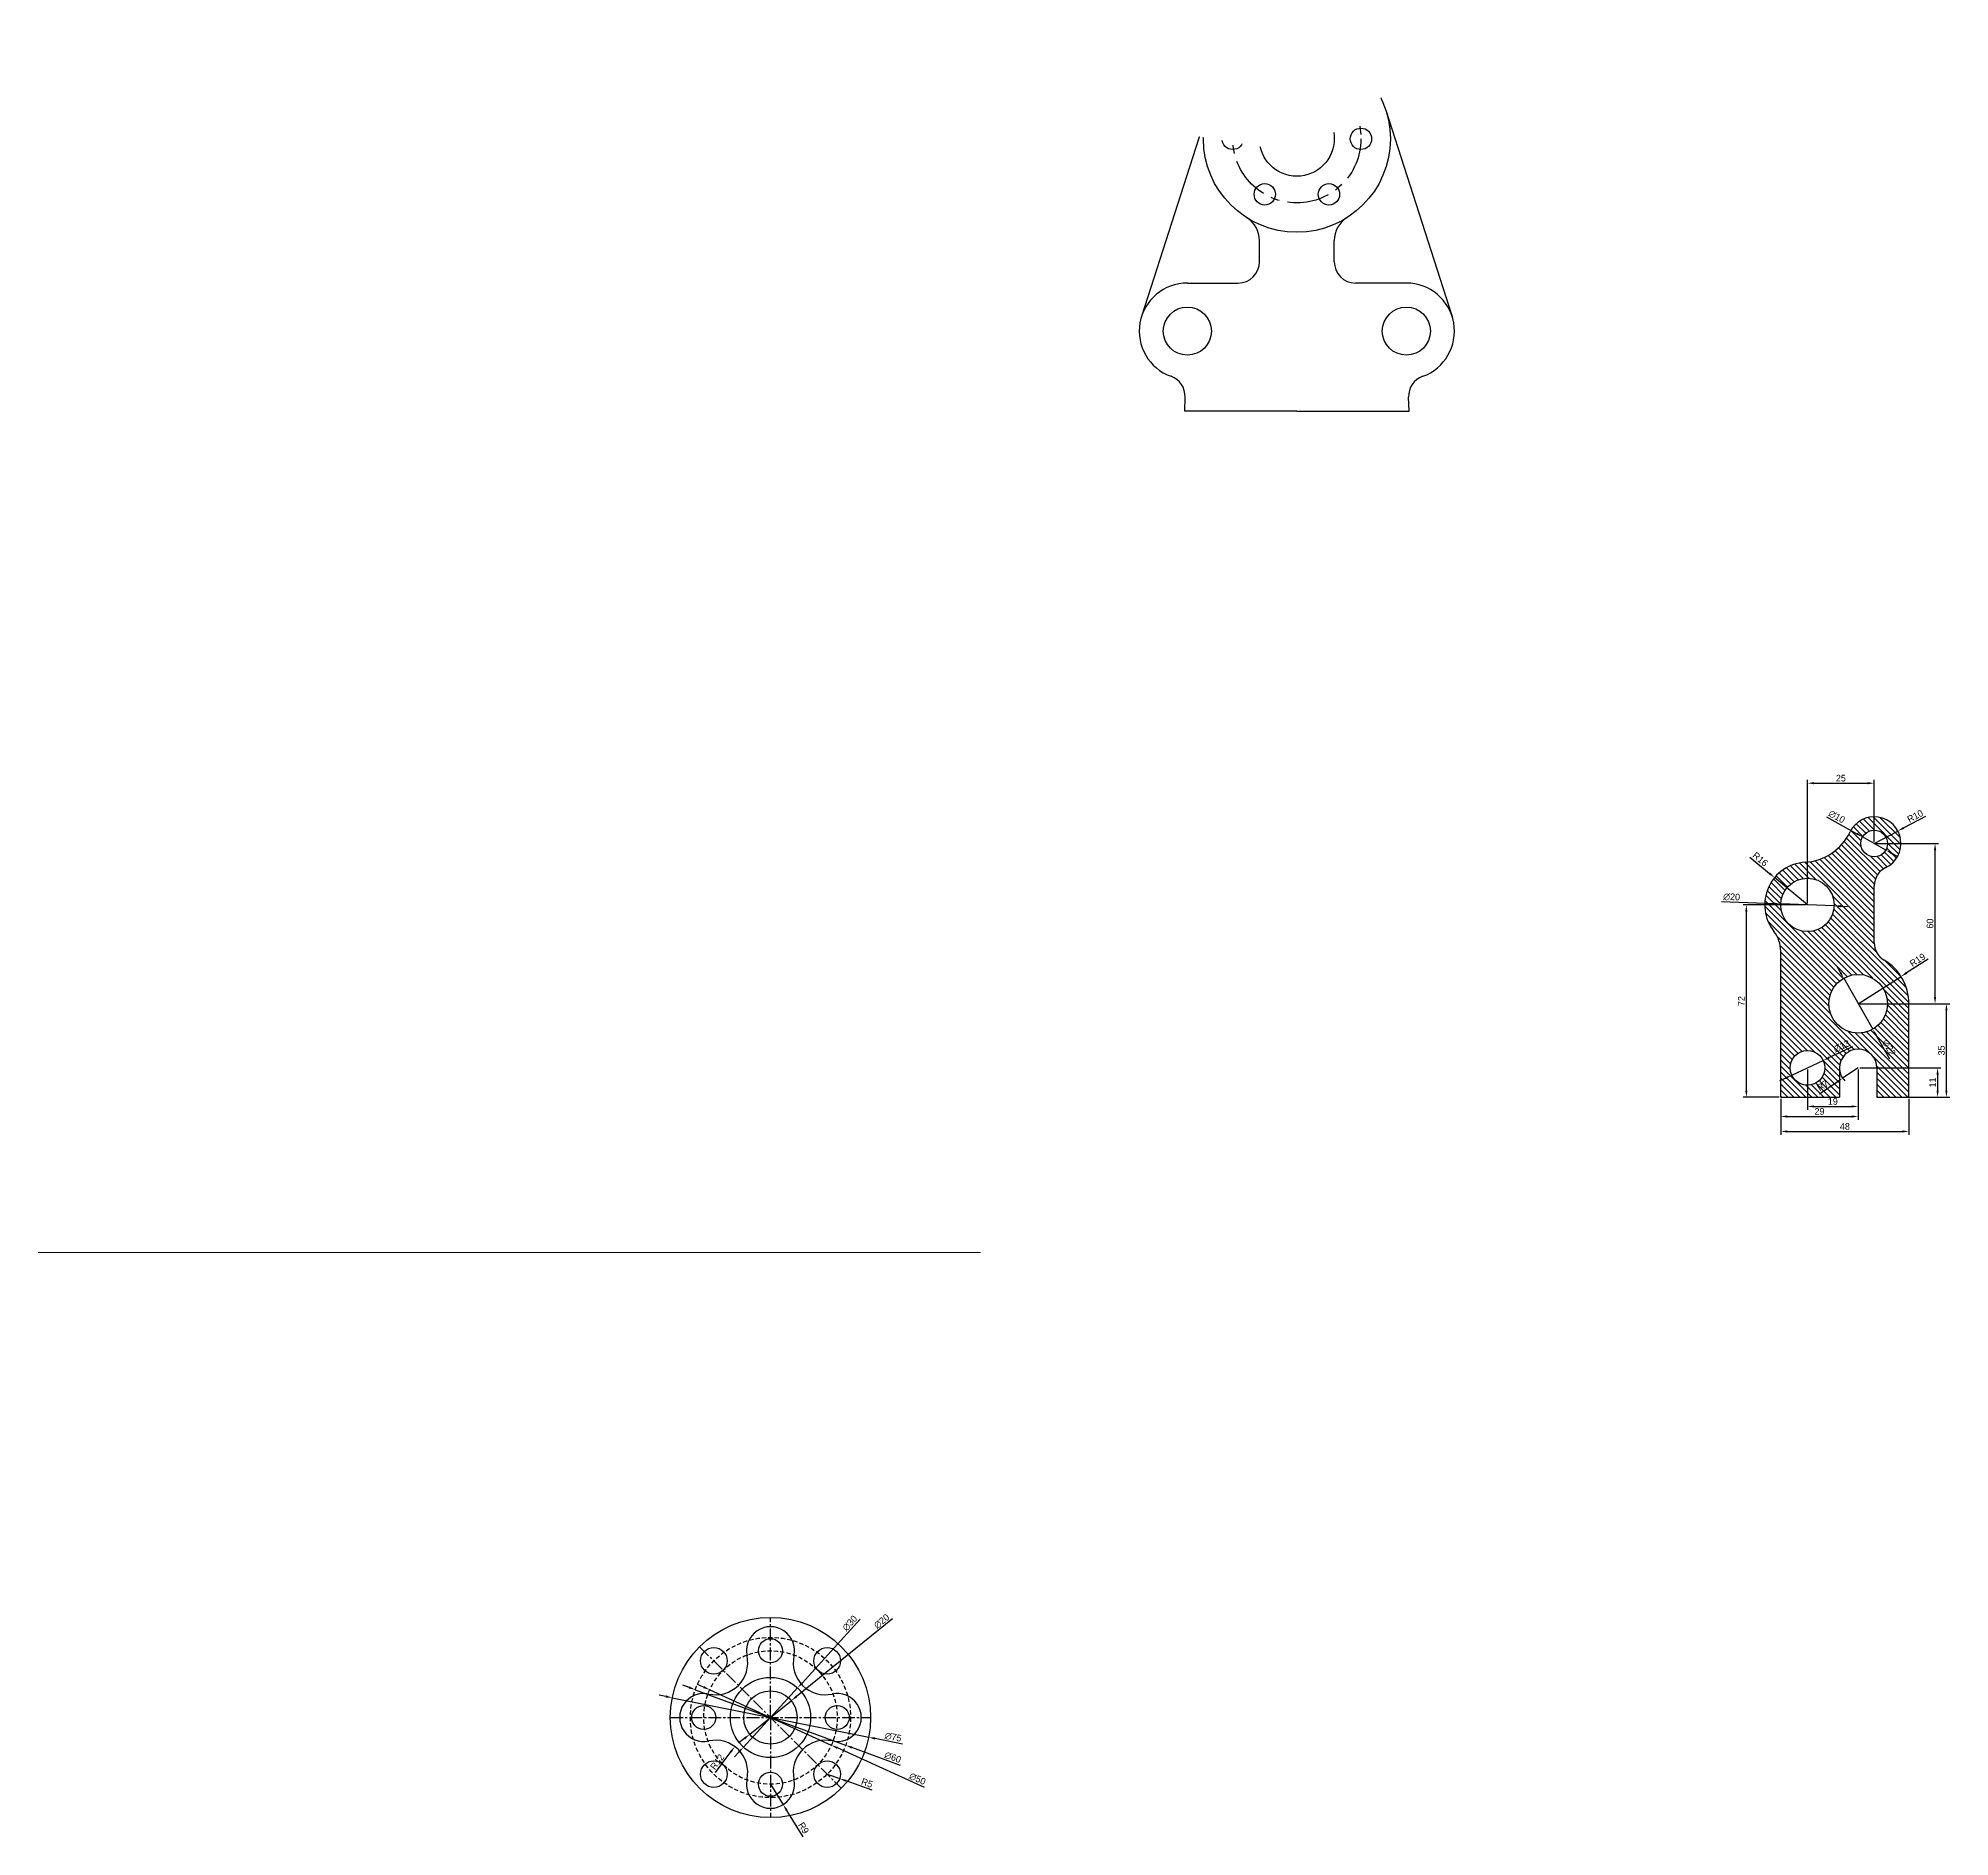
# Model space of a CAD drawing. Header units: millimetres. Extents: x -11614 to -3042, y 13178 to 15416.
# Drawn here: x -6789 to -6073, y 13365 to 14038 of the extents above; entities that cross this region are included whole.
import ezdxf

# ---------------------------------------------------------------- set-up
doc = ezdxf.new("R2010")
doc.units = ezdxf.units.MM
doc.header["$LTSCALE"] = 0.5
doc.header["$PDMODE"] = 34
for name, pattern in [('CENTER', [50.8, 31.75, -6.35, 6.35, -6.35]), ('CENTER2', [28.575, 19.05, -3.175, 3.175, -3.175]), ('HIDDEN', [9.525, 6.35, -3.175])]:
    doc.linetypes.add(name, pattern=pattern)
doc.dimstyles.new('ISO-25', dxfattribs={"dimtxt": 2.5, "dimasz": 2.5, "dimexe": 1.25, "dimexo": 0.625, "dimtad": 1, "dimtxsty": 'Standard', "dimcen": 2.5, "dimadec": 0, "dimazin": 0, "dimtfac": 1, "dimtmove": 0, "dimatfit": 3, "dimfxl": 1, "dimarcsym": 0})

# ---------------------------------------------------------------- blocks, each defined once
blk = doc.blocks.new('*D226')
at = {"color": 0, "linetype": 'Continuous', "lineweight": -2, "ltscale": 0.5, "transparency": 16777216}
for p, q in [((-6132.61, 13649.76), (-6120.84, 13655.29)), ((-6109.9, 13660.42), (-6118.58, 13656.35)), ((-6134.87, 13648.7), (-6137.13, 13647.64))]:
    blk.add_line(p, q, dxfattribs=at)
at = {"color": 0, "linetype": 'Continuous', "ltscale": 0.5, "transparency": 16777216}
for points in [[(-6118.75, 13656.73), (-6118.4, 13655.97), (-6120.84, 13655.29)], [(-6135.05, 13649.08), (-6134.69, 13648.32), (-6132.61, 13649.76)]]:
    blk.add_solid(points, dxfattribs=at)
at = {"layer": 'Defpoints', "color": 0, "linetype": 'Continuous', "ltscale": 0.5, "transparency": 16777216}
for p in [(-6120.84, 13655.29), (-6132.61, 13649.76)]:
    blk.add_point(p, dxfattribs=at)
at = {"color": 0, "linetype": 'Continuous', "ltscale": 0.5, "transparency": 16777216, "insert": (-6113.9, 13660.61), "char_height": 2.5, "attachment_point": 5, "rotation": 25.14599}
blk.add_mtext('∅13', dxfattribs=at)
blk = doc.blocks.new('*D227')
at = {"color": 0, "linetype": 'Continuous', "lineweight": -2, "ltscale": 0.5, "transparency": 16777216}
for p, q in [((-6114.39, 13688.26), (-6115.63, 13690.44)), ((-6113.16, 13686.09), (-6102.29, 13666.96)), ((-6095.91, 13655.73), (-6101.05, 13664.79))]:
    blk.add_line(p, q, dxfattribs=at)
at = {"color": 0, "linetype": 'Continuous', "ltscale": 0.5, "transparency": 16777216}
for points in [[(-6114.03, 13688.47), (-6114.76, 13688.06), (-6113.16, 13686.09)], [(-6100.69, 13664.99), (-6101.42, 13664.58), (-6102.29, 13666.96)]]:
    blk.add_solid(points, dxfattribs=at)
at = {"layer": 'Defpoints', "color": 0, "linetype": 'Continuous', "ltscale": 0.5, "transparency": 16777216}
for p in [(-6113.16, 13686.09), (-6102.29, 13666.96)]:
    blk.add_point(p, dxfattribs=at)
at = {"color": 0, "linetype": 'Continuous', "ltscale": 0.5, "transparency": 16777216, "insert": (-6096.23, 13660.1), "char_height": 2.5, "attachment_point": 5, "rotation": 299.60431}
blk.add_mtext('∅22', dxfattribs=at)
blk = doc.blocks.new('*D228')
at = {"color": 0, "linetype": 'Continuous', "lineweight": -2, "ltscale": 0.5, "transparency": 16777216}
for p, q in [((-6158.95, 13714.77), (-6139.21, 13714.01)), ((-6116.73, 13713.14), (-6136.72, 13713.91)), ((-6114.23, 13713.04), (-6111.73, 13712.95))]:
    blk.add_line(p, q, dxfattribs=at)
at = {"color": 0, "linetype": 'Continuous', "ltscale": 0.5, "transparency": 16777216}
for points in [[(-6139.2, 13714.42), (-6139.23, 13713.59), (-6136.72, 13713.91)], [(-6114.22, 13713.46), (-6114.25, 13712.63), (-6116.73, 13713.14)]]:
    blk.add_solid(points, dxfattribs=at)
at = {"layer": 'Defpoints', "color": 0, "linetype": 'Continuous', "ltscale": 0.5, "transparency": 16777216}
for p in [(-6136.72, 13713.91), (-6116.73, 13713.14)]:
    blk.add_point(p, dxfattribs=at)
at = {"color": 0, "linetype": 'Continuous', "ltscale": 0.5, "transparency": 16777216, "insert": (-6155.13, 13716.5), "char_height": 2.5, "attachment_point": 5, "rotation": 357.78752}
blk.add_mtext('∅20', dxfattribs=at)
blk = doc.blocks.new('*D229')
at = {"color": 0, "linetype": 'Continuous', "lineweight": -2, "ltscale": 0.5, "transparency": 16777216}
for p, q in [((-6119.57, 13746.55), (-6108.26, 13740.2)), ((-6097.36, 13734.08), (-6106.08, 13738.98)), ((-6095.19, 13732.85), (-6093.01, 13731.63))]:
    blk.add_line(p, q, dxfattribs=at)
at = {"color": 0, "linetype": 'Continuous', "ltscale": 0.5, "transparency": 16777216}
for points in [[(-6108.06, 13740.56), (-6108.47, 13739.84), (-6106.08, 13738.98)], [(-6094.98, 13733.21), (-6095.39, 13732.49), (-6097.36, 13734.08)]]:
    blk.add_solid(points, dxfattribs=at)
at = {"layer": 'Defpoints', "color": 0, "linetype": 'Continuous', "ltscale": 0.5, "transparency": 16777216}
for p in [(-6106.08, 13738.98), (-6097.36, 13734.08)]:
    blk.add_point(p, dxfattribs=at)
at = {"color": 0, "linetype": 'Continuous', "ltscale": 0.5, "transparency": 16777216, "insert": (-6115.74, 13746.55), "char_height": 2.5, "attachment_point": 5, "rotation": 330.66369}
blk.add_mtext('∅10', dxfattribs=at)
blk = doc.blocks.new('*D230')
at = {"color": 0, "linetype": 'Continuous', "lineweight": -2, "ltscale": 0.5, "transparency": 16777216}
for p, q in [((-6148.33, 13731.47), (-6140.95, 13725.35)), ((-6126.72, 13713.53), (-6139.03, 13723.75))]:
    blk.add_line(p, q, dxfattribs=at)
at = {"color": 0, "linetype": 'Continuous', "ltscale": 0.5, "transparency": 16777216}
blk.add_solid([(-6140.69, 13725.67), (-6141.22, 13725.03), (-6139.03, 13723.75)], dxfattribs=at)
at = {"layer": 'Defpoints', "color": 0, "linetype": 'Continuous', "ltscale": 0.5, "transparency": 16777216}
for p in [(-6139.03, 13723.75), (-6126.72, 13713.53)]:
    blk.add_point(p, dxfattribs=at)
at = {"color": 0, "linetype": 'Continuous', "ltscale": 0.5, "transparency": 16777216, "insert": (-6144.4, 13730.65), "char_height": 2.5, "attachment_point": 5, "rotation": 320.2853}
blk.add_mtext('R16', dxfattribs=at)
blk = doc.blocks.new('*D231')
at = {"color": 0, "linetype": 'Continuous', "lineweight": -2, "ltscale": 0.5, "transparency": 16777216}
for p, q in [((-6081.5, 13693.22), (-6089.59, 13688.07)), ((-6107.72, 13676.53), (-6091.7, 13686.73))]:
    blk.add_line(p, q, dxfattribs=at)
at = {"color": 0, "linetype": 'Continuous', "ltscale": 0.5, "transparency": 16777216}
blk.add_solid([(-6089.81, 13688.43), (-6089.36, 13687.72), (-6091.7, 13686.73)], dxfattribs=at)
at = {"layer": 'Defpoints', "color": 0, "linetype": 'Continuous', "ltscale": 0.5, "transparency": 16777216}
for p in [(-6091.7, 13686.73), (-6107.72, 13676.53)]:
    blk.add_point(p, dxfattribs=at)
at = {"color": 0, "linetype": 'Continuous', "ltscale": 0.5, "transparency": 16777216, "insert": (-6085.5, 13692.9), "char_height": 2.5, "attachment_point": 5, "rotation": 32.48787}
blk.add_mtext('R19', dxfattribs=at)
blk = doc.blocks.new('*D232')
at = {"color": 0, "linetype": 'Continuous', "lineweight": -2, "ltscale": 0.5, "transparency": 16777216}
for p, q in [((-6101.72, 13736.53), (-6092.89, 13741.21)), ((-6082.58, 13746.67), (-6090.68, 13742.38))]:
    blk.add_line(p, q, dxfattribs=at)
at = {"color": 0, "linetype": 'Continuous', "ltscale": 0.5, "transparency": 16777216}
blk.add_solid([(-6090.87, 13742.75), (-6090.48, 13742.01), (-6092.89, 13741.21)], dxfattribs=at)
at = {"layer": 'Defpoints', "color": 0, "linetype": 'Continuous', "ltscale": 0.5, "transparency": 16777216}
for p in [(-6092.89, 13741.21), (-6101.72, 13736.53)]:
    blk.add_point(p, dxfattribs=at)
at = {"color": 0, "linetype": 'Continuous', "ltscale": 0.5, "transparency": 16777216, "insert": (-6086.4, 13746.77), "char_height": 2.5, "attachment_point": 5, "rotation": 27.92678}
blk.add_mtext('R10', dxfattribs=at)
blk = doc.blocks.new('*D233')
at = {"color": 0, "linetype": 'Continuous', "lineweight": -2, "ltscale": 0.5, "transparency": 16777216}
for p, q in [((-6107.72, 13652.53), (-6113.55, 13648.64)), ((-6122.21, 13642.85), (-6115.62, 13647.25))]:
    blk.add_line(p, q, dxfattribs=at)
blk.add_arc((-6107.72, 13652.53), 7, 185.11569, 223.96491, dxfattribs=at)
at = {"color": 0, "linetype": 'Continuous', "ltscale": 0.5, "transparency": 16777216}
blk.add_solid([(-6115.86, 13647.6), (-6115.39, 13646.9), (-6113.55, 13648.64)], dxfattribs=at)
at = {"layer": 'Defpoints', "color": 0, "linetype": 'Continuous', "ltscale": 0.5, "transparency": 16777216}
for p in [(-6113.55, 13648.64), (-6107.72, 13652.53)]:
    blk.add_point(p, dxfattribs=at)
at = {"color": 0, "linetype": 'Continuous', "ltscale": 0.5, "transparency": 16777216, "insert": (-6121, 13645.92), "char_height": 2.5, "attachment_point": 5, "rotation": 33.73352}
blk.add_mtext('R7', dxfattribs=at)
blk = doc.blocks.new('*D234')
at = {"color": 0, "linetype": 'Continuous', "lineweight": -2, "ltscale": 0.5, "transparency": 16777216}
for p, q in [((-6126.72, 13651.9), (-6126.72, 13636.81)), ((-6107.72, 13651.9), (-6107.72, 13636.81)), ((-6124.22, 13638.06), (-6110.22, 13638.06))]:
    blk.add_line(p, q, dxfattribs=at)
at = {"color": 0, "linetype": 'Continuous', "ltscale": 0.5, "transparency": 16777216}
for points in [[(-6124.22, 13638.48), (-6124.22, 13637.64), (-6126.72, 13638.06)], [(-6110.22, 13638.48), (-6110.22, 13637.64), (-6107.72, 13638.06)]]:
    blk.add_solid(points, dxfattribs=at)
at = {"layer": 'Defpoints', "color": 0, "linetype": 'Continuous', "ltscale": 0.5, "transparency": 16777216}
for p in [(-6126.72, 13652.53), (-6107.72, 13652.53), (-6107.72, 13638.06)]:
    blk.add_point(p, dxfattribs=at)
at = {"color": 0, "linetype": 'Continuous', "ltscale": 0.5, "transparency": 16777216, "insert": (-6117.22, 13639.94), "char_height": 2.5, "attachment_point": 5}
blk.add_mtext('19', dxfattribs=at)
blk = doc.blocks.new('*D235')
at = {"color": 0, "linetype": 'Continuous', "lineweight": -2, "ltscale": 0.5, "transparency": 16777216}
for p, q in [((-6136.72, 13640.9), (-6136.72, 13633.06)), ((-6107.72, 13640.9), (-6107.72, 13633.06)), ((-6134.22, 13634.31), (-6110.22, 13634.31))]:
    blk.add_line(p, q, dxfattribs=at)
at = {"color": 0, "linetype": 'Continuous', "ltscale": 0.5, "transparency": 16777216}
for points in [[(-6134.22, 13634.73), (-6134.22, 13633.89), (-6136.72, 13634.31)], [(-6110.22, 13634.73), (-6110.22, 13633.89), (-6107.72, 13634.31)]]:
    blk.add_solid(points, dxfattribs=at)
at = {"layer": 'Defpoints', "color": 0, "linetype": 'Continuous', "ltscale": 0.5, "transparency": 16777216}
for p in [(-6136.72, 13641.53), (-6107.72, 13641.53), (-6107.72, 13634.31)]:
    blk.add_point(p, dxfattribs=at)
at = {"color": 0, "linetype": 'Continuous', "ltscale": 0.5, "transparency": 16777216, "insert": (-6122.22, 13636.19), "char_height": 2.5, "attachment_point": 5}
blk.add_mtext('29', dxfattribs=at)
blk = doc.blocks.new('*D236')
at = {"color": 0, "linetype": 'Continuous', "lineweight": -2, "ltscale": 0.5, "transparency": 16777216}
for p, q in [((-6136.72, 13640.9), (-6136.72, 13627.45)), ((-6088.72, 13640.9), (-6088.72, 13627.45)), ((-6134.22, 13628.7), (-6091.22, 13628.7))]:
    blk.add_line(p, q, dxfattribs=at)
at = {"color": 0, "linetype": 'Continuous', "ltscale": 0.5, "transparency": 16777216}
for points in [[(-6134.22, 13629.12), (-6134.22, 13628.29), (-6136.72, 13628.7)], [(-6091.22, 13629.12), (-6091.22, 13628.29), (-6088.72, 13628.7)]]:
    blk.add_solid(points, dxfattribs=at)
at = {"layer": 'Defpoints', "color": 0, "linetype": 'Continuous', "ltscale": 0.5, "transparency": 16777216}
for p in [(-6136.72, 13641.53), (-6088.72, 13641.53), (-6088.72, 13628.7)]:
    blk.add_point(p, dxfattribs=at)
at = {"color": 0, "linetype": 'Continuous', "ltscale": 0.5, "transparency": 16777216, "insert": (-6112.72, 13630.58), "char_height": 2.5, "attachment_point": 5}
blk.add_mtext('48', dxfattribs=at)
blk = doc.blocks.new('*D237')
at = {"color": 0, "linetype": 'Continuous', "lineweight": -2, "ltscale": 0.5, "transparency": 16777216}
for p, q in [((-6107.1, 13652.53), (-6076.75, 13652.53)), ((-6078, 13650.03), (-6078, 13644.03)), ((-6088.1, 13641.53), (-6076.75, 13641.53))]:
    blk.add_line(p, q, dxfattribs=at)
at = {"color": 0, "linetype": 'Continuous', "ltscale": 0.5, "transparency": 16777216}
for points in [[(-6078.42, 13650.03), (-6077.59, 13650.03), (-6078, 13652.53)], [(-6078.42, 13644.03), (-6077.59, 13644.03), (-6078, 13641.53)]]:
    blk.add_solid(points, dxfattribs=at)
at = {"layer": 'Defpoints', "color": 0, "linetype": 'Continuous', "ltscale": 0.5, "transparency": 16777216}
for p in [(-6107.72, 13652.53), (-6088.72, 13641.53), (-6078, 13641.53)]:
    blk.add_point(p, dxfattribs=at)
at = {"color": 0, "linetype": 'Continuous', "ltscale": 0.5, "transparency": 16777216, "insert": (-6079.88, 13647.03), "char_height": 2.5, "attachment_point": 5, "rotation": 90}
blk.add_mtext('11', dxfattribs=at)
blk = doc.blocks.new('*D238')
at = {"color": 0, "linetype": 'Continuous', "lineweight": -2, "ltscale": 0.5, "transparency": 16777216}
for p, q in [((-6107.1, 13676.53), (-6073.44, 13676.53)), ((-6074.69, 13644.03), (-6074.69, 13674.03)), ((-6100.1, 13641.53), (-6073.44, 13641.53))]:
    blk.add_line(p, q, dxfattribs=at)
at = {"color": 0, "linetype": 'Continuous', "ltscale": 0.5, "transparency": 16777216}
for points in [[(-6075.11, 13674.03), (-6074.28, 13674.03), (-6074.69, 13676.53)], [(-6075.11, 13644.03), (-6074.28, 13644.03), (-6074.69, 13641.53)]]:
    blk.add_solid(points, dxfattribs=at)
at = {"layer": 'Defpoints', "color": 0, "linetype": 'Continuous', "ltscale": 0.5, "transparency": 16777216}
for p in [(-6107.72, 13676.53), (-6074.69, 13676.53), (-6100.72, 13641.53)]:
    blk.add_point(p, dxfattribs=at)
at = {"color": 0, "linetype": 'Continuous', "ltscale": 0.5, "transparency": 16777216, "insert": (-6076.57, 13659.03), "char_height": 2.5, "attachment_point": 5, "rotation": 90}
blk.add_mtext('35', dxfattribs=at)
blk = doc.blocks.new('*D239')
at = {"color": 0, "linetype": 'Continuous', "lineweight": -2, "ltscale": 0.5, "transparency": 16777216}
for p, q in [((-6101.1, 13736.53), (-6077.7, 13736.53)), ((-6078.95, 13679.03), (-6078.95, 13734.03)), ((-6107.1, 13676.53), (-6077.7, 13676.53))]:
    blk.add_line(p, q, dxfattribs=at)
at = {"color": 0, "linetype": 'Continuous', "ltscale": 0.5, "transparency": 16777216}
for points in [[(-6079.36, 13734.03), (-6078.53, 13734.03), (-6078.95, 13736.53)], [(-6079.36, 13679.03), (-6078.53, 13679.03), (-6078.95, 13676.53)]]:
    blk.add_solid(points, dxfattribs=at)
at = {"layer": 'Defpoints', "color": 0, "linetype": 'Continuous', "ltscale": 0.5, "transparency": 16777216}
for p in [(-6101.72, 13736.53), (-6078.95, 13736.53), (-6107.72, 13676.53)]:
    blk.add_point(p, dxfattribs=at)
at = {"color": 0, "linetype": 'Continuous', "ltscale": 0.5, "transparency": 16777216, "insert": (-6080.82, 13706.53), "char_height": 2.5, "attachment_point": 5, "rotation": 90}
blk.add_mtext('60', dxfattribs=at)
blk = doc.blocks.new('*D240')
at = {"color": 0, "linetype": 'Continuous', "lineweight": -2, "ltscale": 0.5, "transparency": 16777216}
for p, q in [((-6126.72, 13714.15), (-6126.72, 13760.36)), ((-6124.22, 13759.11), (-6104.22, 13759.11)), ((-6101.72, 13737.15), (-6101.72, 13760.36))]:
    blk.add_line(p, q, dxfattribs=at)
at = {"color": 0, "linetype": 'Continuous', "ltscale": 0.5, "transparency": 16777216}
for points in [[(-6124.22, 13759.53), (-6124.22, 13758.7), (-6126.72, 13759.11)], [(-6104.22, 13759.53), (-6104.22, 13758.7), (-6101.72, 13759.11)]]:
    blk.add_solid(points, dxfattribs=at)
at = {"layer": 'Defpoints', "color": 0, "linetype": 'Continuous', "ltscale": 0.5, "transparency": 16777216}
for p in [(-6101.72, 13759.11), (-6101.72, 13736.53), (-6126.72, 13713.53)]:
    blk.add_point(p, dxfattribs=at)
at = {"color": 0, "linetype": 'Continuous', "ltscale": 0.5, "transparency": 16777216, "insert": (-6114.22, 13760.99), "char_height": 2.5, "attachment_point": 5}
blk.add_mtext('25', dxfattribs=at)
blk = doc.blocks.new('*D241')
at = {"color": 0, "linetype": 'Continuous', "lineweight": -2, "ltscale": 0.5, "transparency": 16777216}
for p, q in [((-6127.35, 13713.53), (-6150.85, 13713.53)), ((-6149.6, 13644.03), (-6149.6, 13711.03)), ((-6137.35, 13641.53), (-6150.85, 13641.53))]:
    blk.add_line(p, q, dxfattribs=at)
at = {"color": 0, "linetype": 'Continuous', "ltscale": 0.5, "transparency": 16777216}
for points in [[(-6150.02, 13711.03), (-6149.19, 13711.03), (-6149.6, 13713.53)], [(-6150.02, 13644.03), (-6149.19, 13644.03), (-6149.6, 13641.53)]]:
    blk.add_solid(points, dxfattribs=at)
at = {"layer": 'Defpoints', "color": 0, "linetype": 'Continuous', "ltscale": 0.5, "transparency": 16777216}
for p in [(-6149.6, 13713.53), (-6126.72, 13713.53), (-6136.72, 13641.53)]:
    blk.add_point(p, dxfattribs=at)
at = {"color": 0, "linetype": 'Continuous', "ltscale": 0.5, "transparency": 16777216, "insert": (-6151.48, 13677.53), "char_height": 2.5, "attachment_point": 5, "rotation": 90}
blk.add_mtext('72', dxfattribs=at)
blk = doc.blocks.new('*D258')
at = {"color": 0, "linetype": 'Continuous', "lineweight": -2, "ltscale": 0.5, "transparency": 16777216}
blk.add_line((-6535.53, 13388.68), (-6529.81, 13396.37), dxfattribs=at)
at = {"color": 0, "linetype": 'Continuous', "ltscale": 0.5, "transparency": 16777216}
blk.add_solid([(-6530.14, 13396.62), (-6529.47, 13396.12), (-6528.32, 13398.37)], dxfattribs=at)
at = {"layer": 'Defpoints', "color": 0, "linetype": 'Continuous', "ltscale": 0.5, "transparency": 16777216}
for p in [(-6528.32, 13398.37), (-6535.48, 13388.75)]:
    blk.add_point(p, dxfattribs=at)
at = {"color": 0, "linetype": 'Continuous', "ltscale": 0.5, "transparency": 16777216, "insert": (-6534.92, 13392.64), "char_height": 2.5, "attachment_point": 5, "rotation": 53.33662}
blk.add_mtext('R12', dxfattribs=at)
blk = doc.blocks.new('*D259')
at = {"color": 0, "linetype": 'Continuous', "lineweight": -2, "ltscale": 0.5, "transparency": 16777216}
for p, q in [((-6493.75, 13388.05), (-6489.04, 13386.38)), ((-6476.88, 13382.07), (-6486.68, 13385.54))]:
    blk.add_line(p, q, dxfattribs=at)
at = {"color": 0, "linetype": 'Continuous', "ltscale": 0.5, "transparency": 16777216}
blk.add_solid([(-6486.54, 13385.94), (-6486.82, 13385.15), (-6489.04, 13386.38)], dxfattribs=at)
at = {"layer": 'Defpoints', "color": 0, "linetype": 'Continuous', "ltscale": 0.5, "transparency": 16777216}
for p in [(-6493.75, 13388.05), (-6489.04, 13386.38)]:
    blk.add_point(p, dxfattribs=at)
at = {"color": 0, "linetype": 'Continuous', "ltscale": 0.5, "transparency": 16777216, "insert": (-6478.81, 13384.74), "char_height": 2.5, "attachment_point": 5, "rotation": 340.48209}
blk.add_mtext('R5', dxfattribs=at)
blk = doc.blocks.new('*D260')
at = {"color": 0, "linetype": 'Continuous', "lineweight": -2, "ltscale": 0.5, "transparency": 16777216}
for p, q in [((-6514.97, 13384.26), (-6510.21, 13376.62)), ((-6502.72, 13364.6), (-6508.89, 13374.5))]:
    blk.add_line(p, q, dxfattribs=at)
at = {"color": 0, "linetype": 'Continuous', "ltscale": 0.5, "transparency": 16777216}
blk.add_solid([(-6508.53, 13374.72), (-6509.24, 13374.28), (-6510.21, 13376.62)], dxfattribs=at)
at = {"layer": 'Defpoints', "color": 0, "linetype": 'Continuous', "ltscale": 0.5, "transparency": 16777216}
for p in [(-6514.97, 13384.26), (-6510.21, 13376.62)]:
    blk.add_point(p, dxfattribs=at)
at = {"color": 0, "linetype": 'Continuous', "ltscale": 0.5, "transparency": 16777216, "insert": (-6502.56, 13367.89), "char_height": 2.5, "attachment_point": 5, "rotation": 301.91497}
blk.add_mtext('R9', dxfattribs=at)
blk = doc.blocks.new('*D261')
at = {"color": 0, "linetype": 'Continuous', "lineweight": -2, "ltscale": 0.5, "transparency": 16777216}
for p, q in [((-6554.18, 13417.15), (-6556.63, 13417.64)), ((-6551.73, 13416.66), (-6478.2, 13401.87)), ((-6465.54, 13399.32), (-6475.75, 13401.37))]:
    blk.add_line(p, q, dxfattribs=at)
at = {"color": 0, "linetype": 'Continuous', "ltscale": 0.5, "transparency": 16777216}
for points in [[(-6554.1, 13417.56), (-6554.26, 13416.74), (-6551.73, 13416.66)], [(-6475.67, 13401.78), (-6475.83, 13400.96), (-6478.2, 13401.87)]]:
    blk.add_solid(points, dxfattribs=at)
at = {"layer": 'Defpoints', "color": 0, "linetype": 'Continuous', "ltscale": 0.5, "transparency": 16777216}
for p in [(-6551.73, 13416.66), (-6478.2, 13401.87)]:
    blk.add_point(p, dxfattribs=at)
at = {"color": 0, "linetype": 'Continuous', "ltscale": 0.5, "transparency": 16777216, "insert": (-6469.05, 13401.94), "char_height": 2.5, "attachment_point": 5, "rotation": 348.62433}
blk.add_mtext('∅75', dxfattribs=at)
blk = doc.blocks.new('*D262')
at = {"color": 0, "linetype": 'Continuous', "lineweight": -2, "ltscale": 0.5, "transparency": 16777216}
for p, q in [((-6545.45, 13420.53), (-6547.8, 13421.39)), ((-6543.11, 13419.66), (-6486.83, 13398.86)), ((-6466.31, 13391.28), (-6484.48, 13398))]:
    blk.add_line(p, q, dxfattribs=at)
at = {"color": 0, "linetype": 'Continuous', "ltscale": 0.5, "transparency": 16777216}
for points in [[(-6545.31, 13420.92), (-6545.6, 13420.14), (-6543.11, 13419.66)], [(-6484.34, 13398.39), (-6484.63, 13397.61), (-6486.83, 13398.86)]]:
    blk.add_solid(points, dxfattribs=at)
at = {"layer": 'Defpoints', "color": 0, "linetype": 'Continuous', "ltscale": 0.5, "transparency": 16777216}
for p in [(-6543.11, 13419.66), (-6486.83, 13398.86)]:
    blk.add_point(p, dxfattribs=at)
at = {"color": 0, "linetype": 'Continuous', "ltscale": 0.5, "transparency": 16777216, "insert": (-6469.18, 13394.34), "char_height": 2.5, "attachment_point": 5, "rotation": 339.7177}
blk.add_mtext('∅60', dxfattribs=at)
blk = doc.blocks.new('*D263')
at = {"color": 0, "linetype": 'Continuous', "lineweight": -2, "ltscale": 0.5, "transparency": 16777216}
for p, q in [((-6540, 13420.65), (-6542.27, 13421.68)), ((-6537.72, 13419.61), (-6492.21, 13398.91)), ((-6457.3, 13383.03), (-6489.93, 13397.87))]:
    blk.add_line(p, q, dxfattribs=at)
at = {"color": 0, "linetype": 'Continuous', "ltscale": 0.5, "transparency": 16777216}
for points in [[(-6539.82, 13421.03), (-6540.17, 13420.27), (-6537.72, 13419.61)], [(-6489.76, 13398.25), (-6490.11, 13397.5), (-6492.21, 13398.91)]]:
    blk.add_solid(points, dxfattribs=at)
at = {"layer": 'Defpoints', "color": 0, "linetype": 'Continuous', "ltscale": 0.5, "transparency": 16777216}
for p in [(-6537.72, 13419.61), (-6492.21, 13398.91)]:
    blk.add_point(p, dxfattribs=at)
at = {"color": 0, "linetype": 'Continuous', "ltscale": 0.5, "transparency": 16777216, "insert": (-6459.94, 13386.29), "char_height": 2.5, "attachment_point": 5, "rotation": 335.53831}
blk.add_mtext('∅50', dxfattribs=at)
blk = doc.blocks.new('*D264')
at = {"color": 0, "linetype": 'Continuous', "lineweight": -2, "ltscale": 0.5, "transparency": 16777216}
for p, q in [((-6481.34, 13446.07), (-6503.16, 13422.18)), ((-6525.08, 13398.19), (-6504.85, 13420.34)), ((-6526.77, 13396.34), (-6528.46, 13394.5))]:
    blk.add_line(p, q, dxfattribs=at)
at = {"color": 0, "linetype": 'Continuous', "ltscale": 0.5, "transparency": 16777216}
for points in [[(-6503.47, 13422.46), (-6502.85, 13421.9), (-6504.85, 13420.34)], [(-6527.08, 13396.62), (-6526.46, 13396.06), (-6525.08, 13398.19)]]:
    blk.add_solid(points, dxfattribs=at)
at = {"layer": 'Defpoints', "color": 0, "linetype": 'Continuous', "ltscale": 0.5, "transparency": 16777216}
for p in [(-6504.85, 13420.34), (-6525.08, 13398.19)]:
    blk.add_point(p, dxfattribs=at)
at = {"color": 0, "linetype": 'Continuous', "ltscale": 0.5, "transparency": 16777216, "insert": (-6485.25, 13444.57), "char_height": 2.5, "attachment_point": 5, "rotation": 47.58642}
blk.add_mtext('∅30', dxfattribs=at)
blk = doc.blocks.new('*D265')
at = {"color": 0, "linetype": 'Continuous', "lineweight": -2, "ltscale": 0.5, "transparency": 16777216}
for p, q in [((-6469.25, 13446.15), (-6505.24, 13417.11)), ((-6522.75, 13402.98), (-6507.18, 13415.54)), ((-6524.69, 13401.41), (-6526.64, 13399.84))]:
    blk.add_line(p, q, dxfattribs=at)
at = {"color": 0, "linetype": 'Continuous', "ltscale": 0.5, "transparency": 16777216}
for points in [[(-6505.5, 13417.44), (-6504.98, 13416.79), (-6507.18, 13415.54)], [(-6524.96, 13401.74), (-6524.43, 13401.09), (-6522.75, 13402.98)]]:
    blk.add_solid(points, dxfattribs=at)
at = {"layer": 'Defpoints', "color": 0, "linetype": 'Continuous', "ltscale": 0.5, "transparency": 16777216}
for p in [(-6507.18, 13415.54), (-6522.75, 13402.98)]:
    blk.add_point(p, dxfattribs=at)
at = {"color": 0, "linetype": 'Continuous', "ltscale": 0.5, "transparency": 16777216, "insert": (-6473.34, 13445.26), "char_height": 2.5, "attachment_point": 5, "rotation": 38.90024}
blk.add_mtext('∅20', dxfattribs=at)

msp = doc.modelspace()

# ---------------------------------------------------------------- hatches: boundary and pattern name
at = {"linetype": 'Continuous', "ltscale": 0.5, "transparency": 33554630}
h = msp.add_hatch(dxfattribs=at)
h.set_pattern_fill('ANSI31', color=256, scale=0.5, angle=90)
h.paths.add_polyline_path([(-6101.724, 13699.329), (-6101.724, 13720.714, -0.2896899), (-6097.438, 13727.491, 1.4158765), (-6110.746, 13740.839, -0.2733686), (-6127.642, 13729.5, 0.6063621), (-6139.295, 13703.628, -0.1682991), (-6136.724, 13696.205), (-6136.724, 13641.526), (-6114.724, 13641.526), (-6114.724, 13652.526, -1), (-6100.724, 13652.526), (-6100.724, 13641.526), (-6088.724, 13641.526), (-6088.724, 13676.526, 0.2650232), (-6098.044, 13692.876, -0.2650232)])
h.paths.add_polyline_path([(-6136.724, 13713.526, -1), (-6116.724, 13713.526, -1)], flags=16)
h.paths.add_polyline_path([(-6096.724, 13676.526, -1), (-6118.724, 13676.526, -1)], flags=16)
h.paths.add_polyline_path([(-6120.224, 13652.526, -1), (-6133.224, 13652.526, -1)], flags=16)
h.paths.add_polyline_path([(-6106.724, 13736.526, -1), (-6096.724, 13736.526, -1)], flags=16)
h.paths.add_polyline_path([(-6116.314, 13657.413), (-6109.902, 13660.422), (-6111.495, 13663.817), (-6117.907, 13660.807)], flags=24)
h.paths.add_polyline_path([(-6099.82, 13662.615), (-6095.909, 13655.731), (-6092.648, 13657.584), (-6096.559, 13664.467)], flags=24)
h.paths.add_polyline_path([(-6122.208, 13642.854), (-6117.703, 13645.862), (-6119.786, 13648.981), (-6124.29, 13645.972)], flags=24)

# ---------------------------------------------------------------- linework, layer by layer
at = {"linetype": 'Continuous'}
for p, q in [((-6351.215, 14011.105), (-6376.03, 13933.902)), ((-6284.573, 14011.105), (-6259.757, 13933.902)), ((-6331.894, 13954.394), (-6331.894, 13962.328)), ((-6303.894, 13954.394), (-6303.894, 13962.328)), ((-6358.894, 13946.394), (-6339.894, 13946.394)), ((-6276.894, 13946.394), (-6295.894, 13946.394)), ((-6359.894, 13898.394), (-6359.718, 13903.669)), ((-6275.894, 13898.394), (-6276.069, 13903.669)), ((-6317.894, 13898.394), (-6359.894, 13898.394)), ((-6317.894, 13898.394), (-6275.894, 13898.394))]:
    msp.add_line(p, q, dxfattribs=at)
at = {"color": 0, "linetype": 'Continuous', "ltscale": 0.5}
for p, q in [((-6101.724, 13699.329), (-6101.724, 13720.714)), ((-6136.724, 13641.526), (-6136.724, 13696.205)), ((-6088.724, 13641.526), (-6088.724, 13676.526)), ((-6114.724, 13652.526), (-6114.724, 13641.526)), ((-6100.724, 13652.526), (-6100.724, 13641.526)), ((-6136.724, 13641.526), (-6114.724, 13641.526)), ((-6100.724, 13641.526), (-6088.724, 13641.526))]:
    msp.add_line(p, q, dxfattribs=at)
at = {"color": 141, "linetype": 'Continuous', "lineweight": 0, "ltscale": 0.5, "true_color": 0xadddf7}
for p, q in [((-6789.122, 13583.357), (-6436.338, 13583.357)), ((-6441.986, 13583.357), (-6779.709, 13583.357)), ((-6436.338, 13583.357), (-6734.905, 13583.357)), ((-6734.905, 13583.357), (-6441.986, 13583.357))]:
    msp.add_line(p, q, dxfattribs=at)
at = {"color": 0, "linetype": 'CENTER2', "ltscale": 0.5}
for p, q in [((-6514.966, 13409.262), (-6514.966, 13446.762)), ((-6541.482, 13435.779), (-6488.449, 13382.746)), ((-6552.466, 13409.262), (-6477.466, 13409.262)), ((-6514.966, 13409.262), (-6514.966, 13371.762))]:
    msp.add_line(p, q, dxfattribs=at)
at = {"linetype": 'Continuous'}
for centre, radius in [((-6317.894, 14000.394), 35), ((-6329.894, 14021.179), 4), ((-6305.894, 14021.179), 4), ((-6317.894, 14000.394), 14), ((-6341.894, 14000.394), 4), ((-6293.894, 14000.394), 4), ((-6329.894, 13979.61), 4), ((-6305.894, 13979.61), 4), ((-6358.894, 13928.394), 9), ((-6276.894, 13928.394), 9)]:
    msp.add_circle(centre, radius, dxfattribs=at)
at = {"linetype": 'CENTER'}
msp.add_circle((-6317.894, 14000.394), 24, dxfattribs=at)
at = {"color": 0, "linetype": 'Continuous', "ltscale": 0.5}
for centre, radius in [((-6101.724, 13736.526), 5), ((-6126.724, 13713.526), 10), ((-6107.724, 13676.526), 11), ((-6126.724, 13652.526), 6.5), ((-6514.966, 13409.262), 37.5), ((-6536.179, 13430.475), 5), ((-6514.966, 13434.262), 4.5), ((-6493.753, 13430.475), 5), ((-6514.966, 13409.262), 15), ((-6514.966, 13409.262), 10), ((-6539.966, 13409.262), 4.5), ((-6489.966, 13409.262), 4.5), ((-6536.179, 13388.049), 5), ((-6493.753, 13388.049), 5), ((-6514.966, 13384.262), 4.5)]:
    msp.add_circle(centre, radius, dxfattribs=at)
at = {"color": 0, "linetype": 'HIDDEN', "ltscale": 0.5}
for radius in [30, 25]:
    msp.add_circle((-6514.966, 13409.262), radius, dxfattribs=at)
at = {"linetype": 'Continuous'}
for centre, radius, start, end in [((-6341.894, 13962.328), 10, 0, 57.769047), ((-6293.894, 13962.328), 10, 122.230953, 180), ((-6339.894, 13954.394), 8, 270, 0), ((-6295.894, 13954.394), 8, 180, 270), ((-6358.894, 13928.394), 18, 90, 250.170634), ((-6276.894, 13928.394), 18, 289.829366, 90), ((-6367.713, 13903.936), 8, 358.090848, 70.170634), ((-6268.074, 13903.936), 8, 109.829366, 181.909152)]:
    msp.add_arc(centre, radius, start, end, dxfattribs=at)
at = {"color": 0, "linetype": 'Continuous', "ltscale": 0.5}
for centre, radius, start, end in [((-6101.724, 13736.526), 10, 295.376934, 154.446311), ((-6128.789, 13749.467), 20, 273.289063, 334.446311), ((-6126.724, 13713.526), 16, 93.289063, 218.213211), ((-6094.224, 13720.714), 7.5, 115.376934, 180), ((-6148.724, 13696.205), 12, 0, 38.213211), ((-6094.224, 13699.329), 7.5, 180, 239.373866), ((-6107.724, 13676.526), 19, 0, 59.373866), ((-6107.724, 13652.526), 7, 0, 180), ((-6514.966, 13434.262), 9, 347.669973, 192.330027), ((-6535.481, 13429.778), 12, 257.669973, 12.330027), ((-6494.45, 13429.778), 12, 167.669973, 282.330027), ((-6539.966, 13409.262), 9, 77.669973, 282.330027), ((-6489.966, 13409.262), 9, 257.669973, 102.330027), ((-6535.481, 13388.747), 12, 347.669973, 102.330027), ((-6494.45, 13388.747), 12, 77.669973, 192.330027), ((-6514.966, 13384.262), 9, 167.669973, 12.330027)]:
    msp.add_arc(centre, radius, start, end, dxfattribs=at)

# ---------------------------------------------------------------- dimensions: what is measured, and where the dimension line sits
for base, p1, p2, picture, middle in [((-6101.724, 13759.115), (-6126.724, 13713.526), (-6101.724, 13736.526), '*D240', (-6114.224, 13760.99)), ((-6107.724, 13638.061), (-6126.724, 13652.526), (-6107.724, 13652.526), '*D234', (-6117.224, 13639.936)), ((-6107.724, 13634.311), (-6136.724, 13641.526), (-6107.724, 13641.526), '*D235', (-6122.224, 13636.186)), ((-6088.724, 13628.703), (-6136.724, 13641.526), (-6088.724, 13641.526), '*D236', (-6112.724, 13630.578))]:
    dim = msp.add_linear_dim(base=base, p1=p1, p2=p2, dimstyle='ISO-25', dxfattribs=at)
    dim.commit()
    dim.dimension.update_dxf_attribs({"geometry": picture, "text_midpoint": middle})
for p1, p2, picture, middle in [((-6097.365, 13734.076), (-6106.083, 13738.976), '*D229', (-6116.659, 13744.92)), ((-6116.731, 13713.14), (-6136.716, 13713.912), '*D228', (-6155.207, 13714.626)), ((-6525.083, 13398.188), (-6504.849, 13420.337), '*D264', (-6483.866, 13443.304)), ((-6522.748, 13402.983), (-6507.183, 13415.542), '*D265', (-6472.167, 13443.796)), ((-6543.106, 13419.662), (-6486.826, 13398.863), '*D262', (-6469.829, 13392.581)), ((-6537.722, 13419.614), (-6492.21, 13398.91), '*D263', (-6460.716, 13384.583))]:
    dim = msp.add_diameter_dim_2p(p1=p1, p2=p2, dimstyle='ISO-25', dxfattribs=at)
    dim.commit()
    dim.dimension.update_dxf_attribs({"geometry": picture, "text_midpoint": middle, "dimtype": 163})
for center, mpoint, picture, middle in [((-6101.724, 13736.526), (-6092.888, 13741.209), '*D232', (-6086.404, 13746.769)), ((-6126.724, 13713.526), (-6139.031, 13723.749), '*D230', (-6144.404, 13730.649)), ((-6107.724, 13676.526), (-6091.697, 13686.731), '*D231', (-6085.499, 13692.901)), ((-6107.724, 13652.526), (-6113.545, 13648.639), '*D233', (-6120.997, 13645.917))]:
    dim = msp.add_radius_dim(center=center, mpoint=mpoint, dimstyle='ISO-25', dxfattribs=at)
    dim.commit()
    dim.dimension.update_dxf_attribs({"geometry": picture, "text_midpoint": middle})
for base, p1, p2, picture, middle in [((-6078.948, 13736.526), (-6107.724, 13676.526), (-6101.724, 13736.526), '*D239', (-6080.823, 13706.526)), ((-6149.603, 13713.526), (-6136.724, 13641.526), (-6126.724, 13713.526), '*D241', (-6151.478, 13677.526)), ((-6074.692, 13676.526), (-6100.724, 13641.526), (-6107.724, 13676.526), '*D238', (-6076.567, 13659.026)), ((-6078.002, 13641.526), (-6107.724, 13652.526), (-6088.724, 13641.526), '*D237', (-6079.877, 13647.026))]:
    dim = msp.add_linear_dim(base=base, p1=p1, p2=p2, angle=90, dimstyle='ISO-25', dxfattribs=at)
    dim.commit()
    dim.dimension.update_dxf_attribs({"geometry": picture, "text_midpoint": middle})
for p1, p2, picture, middle in [((-6113.158, 13686.09), (-6102.29, 13666.962), '*D227', (-6096.234, 13660.099)), ((-6132.608, 13649.764), (-6120.84, 13655.288), '*D226', (-6113.904, 13660.615)), ((-6551.729, 13416.659), (-6478.202, 13401.866), '*D261', (-6469.05, 13401.937))]:
    dim = msp.add_diameter_dim_2p(p1=p1, p2=p2, dimstyle='ISO-25', dxfattribs=at)
    dim.commit()
    dim.dimension.update_dxf_attribs({"geometry": picture, "text_midpoint": middle})
for center, mpoint, picture, middle in [((-6535.481, 13388.747), (-6528.316, 13398.372), '*D258', (-6533.416, 13391.521)), ((-6514.966, 13384.262), (-6510.208, 13376.623), '*D260', (-6504.152, 13366.899)), ((-6493.753, 13388.049), (-6489.04, 13386.378), '*D259', (-6479.437, 13382.974))]:
    dim = msp.add_radius_dim(center=center, mpoint=mpoint, dimstyle='ISO-25', dxfattribs=at)
    dim.commit()
    dim.dimension.update_dxf_attribs({"geometry": picture, "text_midpoint": middle, "dimtype": 164})

# ---------------------------------------------------------------- next in the draw order: wipeouts: each hides what was drawn before it
at = {"color": 141, "linetype": 'Continuous', "lineweight": 0, "true_color": 0xadddf7}
msp.add_wipeout([(-6349.805, 14038.063), (-6273.699, 14037.623), (-6290.231, 14009.286), (-6319.979, 13995.488), (-6361.999, 14002.535)], dxfattribs=at)

doc.saveas('drawing.dxf')
